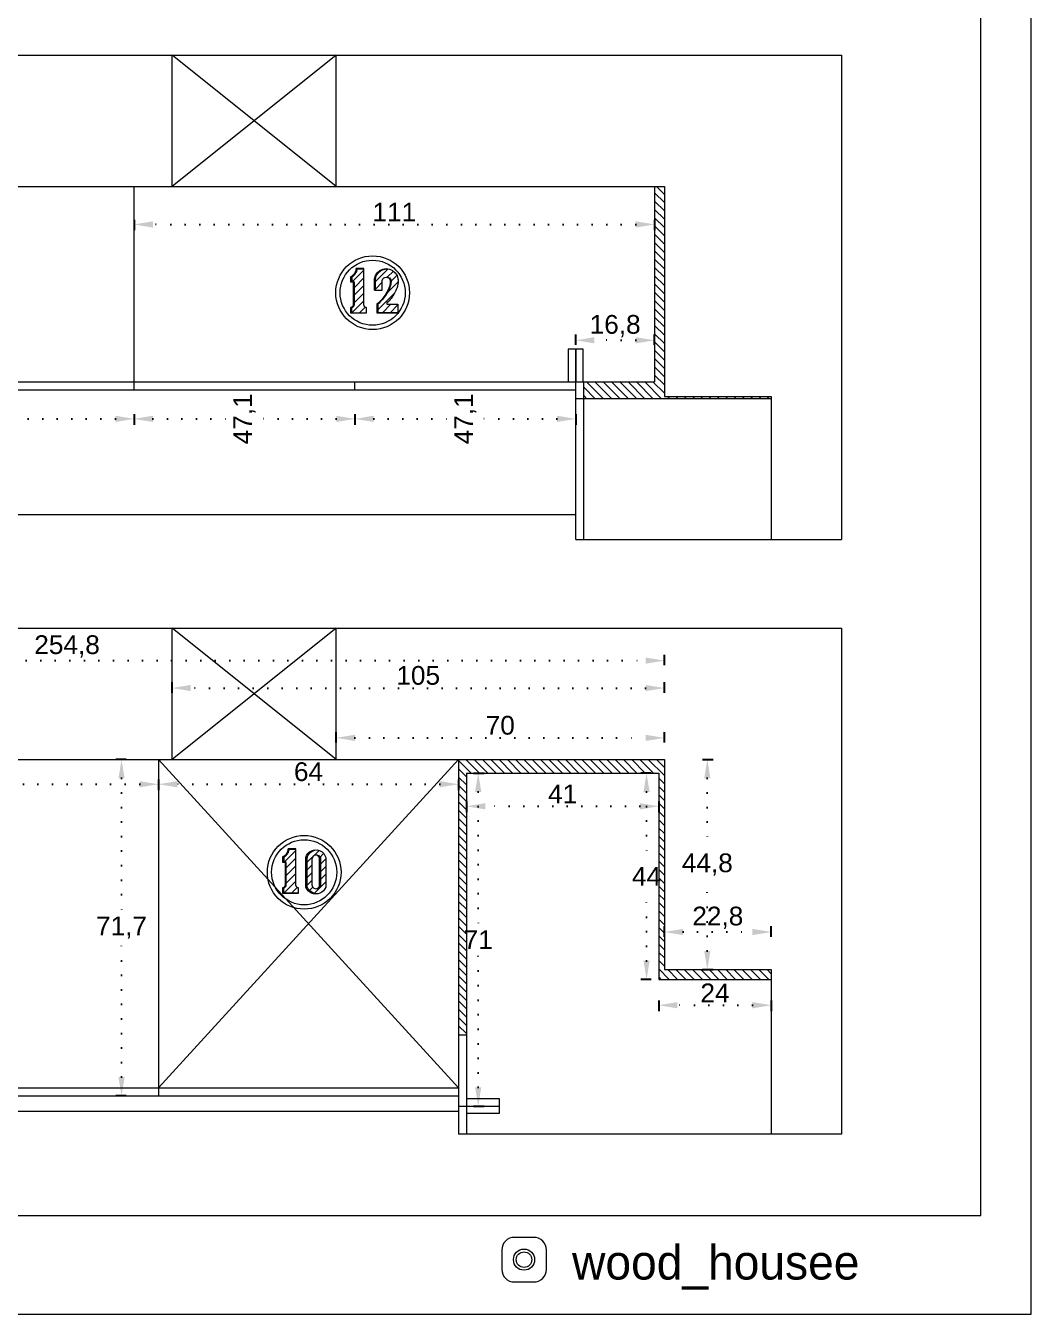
# Model space of a CAD drawing. Header units: inches. Extents: x 352 to 11605, y -941 to 2503.
# Drawn here: x 7394.2 to 7608.6, y -153.6 to 121.2 of the extents above; entities that cross this region are included whole.
import ezdxf

# ---------------------------------------------------------------- set-up
doc = ezdxf.new("R2010")
doc.units = ezdxf.units.IN
doc.header["$MEASUREMENT"] = 0
doc.linetypes.add('ACAD_ISO07W100', pattern=[3, 0, -3])
doc.styles.get("Standard").update_dxf_attribs({"font": 'arial.ttf'})
doc.dimstyles.new('ISO-25', dxfattribs={"dimtxt": 4, "dimasz": 4, "dimexe": 1.25, "dimexo": 0.625, "dimtad": 1, "dimtih": 1, "dimtoh": 1, "dimdec": 1, "dimtxsty": 'Standard', "dimcen": 2.5, "dimadec": 0, "dimazin": 0, "dimtfac": 1, "dimtdec": 1, "dimtmove": 0, "dimatfit": 3, "dimfxl": 1, "dimfxlon": 1, "dimarcsym": 0})
pattern_1 = [(45, (6866.9603, 486.5306), (-0.8148213, 0.8148213), [])]
pattern_2 = [(45, (6916.1042, 610.7488), (-0.8148213, 0.8148213), [])]

# ---------------------------------------------------------------- blocks, each defined once
blk = doc.blocks.new('*D151')
at = {"color": 0, "lineweight": -2, "transparency": 16777216}
for p, q in [((7460.36, -31.7), (7460.36, -29.45)), ((7530.36, -31.7), (7530.36, -29.45))]:
    blk.add_line(p, q, dxfattribs=at)
at = {"color": 0, "linetype": 'ACAD_ISO07W100', "lineweight": -2, "transparency": 16777216}
blk.add_line((7464.36, -30.7), (7526.36, -30.7), dxfattribs=at)
at = {"color": 0, "transparency": 16777216}
for points in [[(7464.36, -30.03), (7464.36, -31.36), (7460.36, -30.7)], [(7526.36, -30.03), (7526.36, -31.36), (7530.36, -30.7)]]:
    blk.add_solid(points, dxfattribs=at)
at = {"layer": 'Defpoints', "color": 0, "transparency": 16777216}
for p in [(7530.36, -30.7), (7460.36, -35.32), (7530.36, -35.32)]:
    blk.add_point(p, dxfattribs=at)
at = {"color": 0, "lineweight": 20, "transparency": 16777216, "insert": (7495.36, -28.03), "char_height": 4, "attachment_point": 5}
blk.add_mtext('70', dxfattribs=at)
blk = doc.blocks.new('*D152')
at = {"color": 0, "lineweight": -2, "transparency": 16777216}
for p, q in [((7425.36, -21.07), (7425.36, -18.82)), ((7530.36, -21.07), (7530.36, -18.82))]:
    blk.add_line(p, q, dxfattribs=at)
at = {"color": 0, "linetype": 'ACAD_ISO07W100', "lineweight": -2, "transparency": 16777216}
blk.add_line((7526.36, -20.07), (7429.36, -20.07), dxfattribs=at)
at = {"color": 0, "transparency": 16777216}
for points in [[(7429.36, -19.4), (7429.36, -20.73), (7425.36, -20.07)], [(7526.36, -19.4), (7526.36, -20.73), (7530.36, -20.07)]]:
    blk.add_solid(points, dxfattribs=at)
at = {"layer": 'Defpoints', "color": 0, "transparency": 16777216}
for p in [(7425.36, -20.07), (7425.36, -35.32), (7530.36, -35.32)]:
    blk.add_point(p, dxfattribs=at)
at = {"color": 0, "lineweight": 20, "transparency": 16777216, "insert": (7477.86, -17.4), "char_height": 4, "attachment_point": 5}
blk.add_mtext('105', dxfattribs=at)
blk = doc.blocks.new('*D153')
at = {"color": 0, "lineweight": -2, "transparency": 16777216}
for p, q in [((7275.56, -15.22), (7275.56, -12.97)), ((7530.36, -15.22), (7530.36, -12.97))]:
    blk.add_line(p, q, dxfattribs=at)
at = {"color": 0, "linetype": 'ACAD_ISO07W100', "lineweight": -2, "transparency": 16777216}
blk.add_line((7279.56, -14.22), (7526.36, -14.22), dxfattribs=at)
at = {"color": 0, "transparency": 16777216}
for points in [[(7279.56, -13.56), (7279.56, -14.89), (7275.56, -14.22)], [(7526.36, -13.56), (7526.36, -14.89), (7530.36, -14.22)]]:
    blk.add_solid(points, dxfattribs=at)
at = {"layer": 'Defpoints', "color": 0, "transparency": 16777216}
for p in [(7530.36, -14.22), (7275.56, -35.32), (7530.36, -35.32)]:
    blk.add_point(p, dxfattribs=at)
at = {"color": 0, "lineweight": 20, "transparency": 16777216, "insert": (7402.96, -11.19), "char_height": 4, "attachment_point": 5}
blk.add_mtext('254,8', dxfattribs=at)
blk = doc.blocks.new('*D155')
at = {"color": 0, "lineweight": -2, "transparency": 16777216}
for p, q in [((7538.52, -35.32), (7540.77, -35.32)), ((7538.52, -80.12), (7540.77, -80.12))]:
    blk.add_line(p, q, dxfattribs=at)
at = {"color": 0, "linetype": 'ACAD_ISO07W100', "lineweight": -2, "transparency": 16777216}
for p, q in [((7539.52, -39.32), (7539.52, -54.69)), ((7539.52, -76.12), (7539.52, -60.75))]:
    blk.add_line(p, q, dxfattribs=at)
at = {"color": 0, "transparency": 16777216}
for points in [[(7538.86, -39.32), (7540.19, -39.32), (7539.52, -35.32)], [(7538.86, -76.12), (7540.19, -76.12), (7539.52, -80.12)]]:
    blk.add_solid(points, dxfattribs=at)
at = {"layer": 'Defpoints', "color": 0, "transparency": 16777216}
for p in [(7530.36, -35.32), (7530.36, -80.12), (7539.52, -80.12)]:
    blk.add_point(p, dxfattribs=at)
at = {"color": 0, "lineweight": 20, "transparency": 16777216, "insert": (7539.52, -57.72), "char_height": 4, "attachment_point": 5}
blk.add_mtext('44,8', dxfattribs=at)
blk = doc.blocks.new('*D156')
at = {"color": 0, "lineweight": -2, "transparency": 16777216}
for p, q in [((7530.36, -73.1), (7530.36, -70.85)), ((7553.16, -73.1), (7553.16, -70.85))]:
    blk.add_line(p, q, dxfattribs=at)
at = {"color": 0, "linetype": 'ACAD_ISO07W100', "lineweight": -2, "transparency": 16777216}
blk.add_line((7534.36, -72.1), (7549.16, -72.1), dxfattribs=at)
at = {"color": 0, "transparency": 16777216}
for points in [[(7534.36, -71.44), (7534.36, -72.77), (7530.36, -72.1)], [(7549.16, -71.44), (7549.16, -72.77), (7553.16, -72.1)]]:
    blk.add_solid(points, dxfattribs=at)
at = {"layer": 'Defpoints', "color": 0, "transparency": 16777216}
for p in [(7553.16, -72.1), (7530.36, -80.12), (7553.16, -80.12)]:
    blk.add_point(p, dxfattribs=at)
at = {"color": 0, "lineweight": 20, "transparency": 16777216, "insert": (7541.76, -69.07), "char_height": 4, "attachment_point": 5}
blk.add_mtext('22,8', dxfattribs=at)
blk = doc.blocks.new('*D145')
at = {"color": 0, "lineweight": -2, "transparency": 16777216}
for p, q in [((7422.46, -39.59), (7422.46, -41.84)), ((7486.46, -39.59), (7486.46, -41.84))]:
    blk.add_line(p, q, dxfattribs=at)
at = {"color": 0, "linetype": 'ACAD_ISO07W100', "lineweight": -2, "transparency": 16777216}
blk.add_line((7482.46, -40.59), (7426.46, -40.59), dxfattribs=at)
at = {"color": 0, "transparency": 16777216}
for points in [[(7426.46, -39.93), (7426.46, -41.26), (7422.46, -40.59)], [(7482.46, -39.93), (7482.46, -41.26), (7486.46, -40.59)]]:
    blk.add_solid(points, dxfattribs=at)
at = {"layer": 'Defpoints', "color": 0, "transparency": 16777216}
for p in [(7422.46, -35.32), (7486.46, -35.32), (7422.46, -40.59)]:
    blk.add_point(p, dxfattribs=at)
at = {"color": 0, "lineweight": 20, "transparency": 16777216, "insert": (7454.46, -37.93), "char_height": 4, "attachment_point": 5}
blk.add_mtext('64', dxfattribs=at)
blk = doc.blocks.new('*D146')
at = {"color": 0, "lineweight": -2, "transparency": 16777216}
for p, q in [((7341.26, -39.59), (7341.26, -41.84)), ((7422.46, -39.59), (7422.46, -41.84))]:
    blk.add_line(p, q, dxfattribs=at)
at = {"color": 0, "linetype": 'ACAD_ISO07W100', "lineweight": -2, "transparency": 16777216}
blk.add_line((7418.46, -40.59), (7345.26, -40.59), dxfattribs=at)
at = {"color": 0, "transparency": 16777216}
for points in [[(7345.26, -39.93), (7345.26, -41.26), (7341.26, -40.59)], [(7418.46, -39.93), (7418.46, -41.26), (7422.46, -40.59)]]:
    blk.add_solid(points, dxfattribs=at)
at = {"layer": 'Defpoints', "color": 0, "transparency": 16777216}
for p in [(7341.26, -35.32), (7422.46, -35.32), (7341.26, -40.59)]:
    blk.add_point(p, dxfattribs=at)
at = {"color": 0, "lineweight": 20, "transparency": 16777216, "insert": (7381.86, -37.57), "char_height": 4, "attachment_point": 5}
blk.add_mtext('81,2', dxfattribs=at)
blk = doc.blocks.new('*D158')
at = {"color": 0, "lineweight": -2, "transparency": 16777216}
for p, q in [((7327.26, 38.34), (7327.26, 36.09)), ((7417.26, 38.34), (7417.26, 36.09))]:
    blk.add_line(p, q, dxfattribs=at)
at = {"color": 0, "linetype": 'ACAD_ISO07W100', "lineweight": -2, "transparency": 16777216}
for p, q in [((7331.26, 37.34), (7369.59, 37.34)), ((7413.26, 37.34), (7374.93, 37.34))]:
    blk.add_line(p, q, dxfattribs=at)
at = {"color": 0, "transparency": 16777216}
for points in [[(7331.26, 36.67), (7331.26, 38.01), (7327.26, 37.34)], [(7413.26, 36.67), (7413.26, 38.01), (7417.26, 37.34)]]:
    blk.add_solid(points, dxfattribs=at)
at = {"layer": 'Defpoints', "color": 0, "transparency": 16777216}
for p in [(7327.26, 43.53), (7417.26, 43.53), (7417.26, 37.34)]:
    blk.add_point(p, dxfattribs=at)
at = {"color": 0, "lineweight": 20, "transparency": 16777216, "insert": (7372.26, 37.34), "char_height": 4, "attachment_point": 5, "rotation": 90}
blk.add_mtext('90', dxfattribs=at)
blk = doc.blocks.new('*D159')
at = {"color": 0, "lineweight": -2, "transparency": 16777216}
for p, q in [((7417.26, 38.34), (7417.26, 36.09)), ((7464.36, 38.34), (7464.36, 36.09))]:
    blk.add_line(p, q, dxfattribs=at)
at = {"color": 0, "linetype": 'ACAD_ISO07W100', "lineweight": -2, "transparency": 16777216}
for p, q in [((7421.26, 37.34), (7437.78, 37.34)), ((7460.36, 37.34), (7443.84, 37.34))]:
    blk.add_line(p, q, dxfattribs=at)
at = {"color": 0, "transparency": 16777216}
for points in [[(7421.26, 36.67), (7421.26, 38.01), (7417.26, 37.34)], [(7460.36, 36.67), (7460.36, 38.01), (7464.36, 37.34)]]:
    blk.add_solid(points, dxfattribs=at)
at = {"layer": 'Defpoints', "color": 0, "transparency": 16777216}
for p in [(7417.26, 43.53), (7464.36, 43.53), (7464.36, 37.34)]:
    blk.add_point(p, dxfattribs=at)
at = {"color": 0, "lineweight": 20, "transparency": 16777216, "insert": (7440.81, 37.34), "char_height": 4, "attachment_point": 5, "rotation": 90}
blk.add_mtext('47,1', dxfattribs=at)
blk = doc.blocks.new('*D160')
at = {"color": 0, "lineweight": -2, "transparency": 16777216}
for p, q in [((7464.36, 38.34), (7464.36, 36.09)), ((7511.46, 38.34), (7511.46, 36.09))]:
    blk.add_line(p, q, dxfattribs=at)
at = {"color": 0, "linetype": 'ACAD_ISO07W100', "lineweight": -2, "transparency": 16777216}
for p, q in [((7468.36, 37.34), (7484.88, 37.34)), ((7507.46, 37.34), (7490.94, 37.34))]:
    blk.add_line(p, q, dxfattribs=at)
at = {"color": 0, "transparency": 16777216}
for points in [[(7468.36, 36.67), (7468.36, 38.01), (7464.36, 37.34)], [(7507.46, 36.67), (7507.46, 38.01), (7511.46, 37.34)]]:
    blk.add_solid(points, dxfattribs=at)
at = {"layer": 'Defpoints', "color": 0, "transparency": 16777216}
for p in [(7511.46, 45.23), (7464.36, 43.53), (7511.46, 37.34)]:
    blk.add_point(p, dxfattribs=at)
at = {"color": 0, "lineweight": 20, "transparency": 16777216, "insert": (7487.91, 37.34), "char_height": 4, "attachment_point": 5, "rotation": 90}
blk.add_mtext('47,1', dxfattribs=at)
blk = doc.blocks.new('*D141')
at = {"color": 0, "lineweight": -2, "transparency": 16777216}
for p, q in [((7529.16, -86.72), (7529.16, -88.97)), ((7553.16, -86.72), (7553.16, -88.97))]:
    blk.add_line(p, q, dxfattribs=at)
at = {"color": 0, "linetype": 'ACAD_ISO07W100', "lineweight": -2, "transparency": 16777216}
blk.add_line((7549.16, -87.72), (7533.16, -87.72), dxfattribs=at)
at = {"color": 0, "transparency": 16777216}
for points in [[(7533.16, -87.05), (7533.16, -88.39), (7529.16, -87.72)], [(7549.16, -87.05), (7549.16, -88.39), (7553.16, -87.72)]]:
    blk.add_solid(points, dxfattribs=at)
at = {"layer": 'Defpoints', "color": 0, "transparency": 16777216}
for p in [(7529.16, -82.12), (7553.16, -82.12), (7529.16, -87.72)]:
    blk.add_point(p, dxfattribs=at)
at = {"color": 0, "lineweight": 20, "transparency": 16777216, "insert": (7541.16, -85.09), "char_height": 4, "attachment_point": 5}
blk.add_mtext('24', dxfattribs=at)
blk = doc.blocks.new('*D142')
at = {"color": 0, "lineweight": -2, "transparency": 16777216}
for p, q in [((7527.56, -38.22), (7525.31, -38.22)), ((7527.56, -82.22), (7525.31, -82.22))]:
    blk.add_line(p, q, dxfattribs=at)
at = {"color": 0, "linetype": 'ACAD_ISO07W100', "lineweight": -2, "transparency": 16777216}
for p, q in [((7526.56, -42.22), (7526.56, -57.59)), ((7526.56, -78.22), (7526.56, -62.84))]:
    blk.add_line(p, q, dxfattribs=at)
at = {"color": 0, "transparency": 16777216}
for points in [[(7525.9, -42.22), (7527.23, -42.22), (7526.56, -38.22)], [(7525.9, -78.22), (7527.23, -78.22), (7526.56, -82.22)]]:
    blk.add_solid(points, dxfattribs=at)
at = {"layer": 'Defpoints', "color": 0, "transparency": 16777216}
for p in [(7526.56, -38.22), (7529.16, -38.22), (7529.16, -82.22)]:
    blk.add_point(p, dxfattribs=at)
at = {"color": 0, "lineweight": 20, "transparency": 16777216, "insert": (7526.56, -60.22), "char_height": 4, "attachment_point": 5}
blk.add_mtext('44', dxfattribs=at)
blk = doc.blocks.new('*D143')
at = {"color": 0, "lineweight": -2, "transparency": 16777216}
for p, q in [((7488.16, -44.29), (7488.16, -46.54)), ((7529.16, -44.29), (7529.16, -46.54))]:
    blk.add_line(p, q, dxfattribs=at)
at = {"color": 0, "linetype": 'ACAD_ISO07W100', "lineweight": -2, "transparency": 16777216}
blk.add_line((7525.16, -45.29), (7492.16, -45.29), dxfattribs=at)
at = {"color": 0, "transparency": 16777216}
for points in [[(7492.16, -44.63), (7492.16, -45.96), (7488.16, -45.29)], [(7525.16, -44.63), (7525.16, -45.96), (7529.16, -45.29)]]:
    blk.add_solid(points, dxfattribs=at)
at = {"layer": 'Defpoints', "color": 0, "transparency": 16777216}
for p in [(7488.16, -38.22), (7529.16, -38.22), (7488.16, -45.29)]:
    blk.add_point(p, dxfattribs=at)
at = {"color": 0, "lineweight": 20, "transparency": 16777216, "insert": (7508.66, -42.66), "char_height": 4, "attachment_point": 5}
blk.add_mtext('41', dxfattribs=at)
blk = doc.blocks.new('*D161')
at = {"color": 0, "lineweight": -2, "transparency": 16777216}
for p, q in [((7489.66, -38.22), (7491.91, -38.22)), ((7489.66, -109.22), (7491.91, -109.22))]:
    blk.add_line(p, q, dxfattribs=at)
at = {"color": 0, "linetype": 'ACAD_ISO07W100', "lineweight": -2, "transparency": 16777216}
for p, q in [((7490.66, -42.22), (7490.66, -71.08)), ((7490.66, -105.22), (7490.66, -76.35))]:
    blk.add_line(p, q, dxfattribs=at)
at = {"color": 0, "transparency": 16777216}
for points in [[(7489.99, -42.22), (7491.32, -42.22), (7490.66, -38.22)], [(7489.99, -105.22), (7491.32, -105.22), (7490.66, -109.22)]]:
    blk.add_solid(points, dxfattribs=at)
at = {"layer": 'Defpoints', "color": 0, "transparency": 16777216}
for p in [(7488.16, -38.22), (7490.66, -38.22), (7488.16, -109.22)]:
    blk.add_point(p, dxfattribs=at)
at = {"color": 0, "lineweight": 20, "transparency": 16777216, "insert": (7490.66, -73.72), "char_height": 4, "attachment_point": 5}
blk.add_mtext('71', dxfattribs=at)
blk = doc.blocks.new('*D163')
at = {"color": 0, "lineweight": -2, "transparency": 16777216}
for p, q in [((7417.26, 79.81), (7417.26, 77.56)), ((7528.26, 79.81), (7528.26, 77.56))]:
    blk.add_line(p, q, dxfattribs=at)
at = {"color": 0, "linetype": 'ACAD_ISO07W100', "lineweight": -2, "transparency": 16777216}
blk.add_line((7524.26, 78.81), (7421.26, 78.81), dxfattribs=at)
at = {"color": 0, "transparency": 16777216}
for points in [[(7421.26, 79.48), (7421.26, 78.14), (7417.26, 78.81)], [(7524.26, 79.48), (7524.26, 78.14), (7528.26, 78.81)]]:
    blk.add_solid(points, dxfattribs=at)
at = {"layer": 'Defpoints', "color": 0, "transparency": 16777216}
for p in [(7417.26, 86.93), (7528.26, 86.93), (7417.26, 78.81)]:
    blk.add_point(p, dxfattribs=at)
at = {"color": 0, "lineweight": 20, "transparency": 16777216, "insert": (7472.76, 81.44), "char_height": 4, "attachment_point": 5}
blk.add_mtext('111', dxfattribs=at)
blk = doc.blocks.new('*D162')
at = {"color": 0, "lineweight": -2, "transparency": 16777216}
for p, q in [((7511.46, 53.1), (7511.46, 55.35)), ((7528.26, 53.1), (7528.26, 55.35))]:
    blk.add_line(p, q, dxfattribs=at)
at = {"color": 0, "linetype": 'ACAD_ISO07W100', "lineweight": -2, "transparency": 16777216}
blk.add_line((7524.26, 54.1), (7515.46, 54.1), dxfattribs=at)
at = {"color": 0, "transparency": 16777216}
for points in [[(7515.46, 54.77), (7515.46, 53.44), (7511.46, 54.1)], [(7524.26, 54.77), (7524.26, 53.44), (7528.26, 54.1)]]:
    blk.add_solid(points, dxfattribs=at)
at = {"layer": 'Defpoints', "color": 0, "transparency": 16777216}
for p in [(7511.46, 54.1), (7511.46, 45.23), (7528.26, 45.23)]:
    blk.add_point(p, dxfattribs=at)
at = {"color": 0, "lineweight": 20, "transparency": 16777216, "insert": (7519.86, 57.13), "char_height": 4, "attachment_point": 5}
blk.add_mtext('16,8', dxfattribs=at)
blk = doc.blocks.new('*D183')
at = {"color": 0, "lineweight": -2, "transparency": 16777216}
for p, q in [((7415.58, -35.32), (7413.33, -35.32)), ((7415.58, -107.02), (7413.33, -107.02))]:
    blk.add_line(p, q, dxfattribs=at)
at = {"color": 0, "linetype": 'ACAD_ISO07W100', "lineweight": -2, "transparency": 16777216}
for p, q in [((7414.58, -39.32), (7414.58, -68.14)), ((7414.58, -103.02), (7414.58, -74.2))]:
    blk.add_line(p, q, dxfattribs=at)
at = {"color": 0, "transparency": 16777216}
for points in [[(7413.92, -39.32), (7415.25, -39.32), (7414.58, -35.32)], [(7413.92, -103.02), (7415.25, -103.02), (7414.58, -107.02)]]:
    blk.add_solid(points, dxfattribs=at)
at = {"layer": 'Defpoints', "color": 0, "transparency": 16777216}
for p in [(7414.58, -35.32), (7422.46, -35.32), (7422.46, -107.02)]:
    blk.add_point(p, dxfattribs=at)
at = {"color": 0, "lineweight": 20, "transparency": 16777216, "insert": (7414.58, -71.17), "char_height": 4, "attachment_point": 5}
blk.add_mtext('71,7', dxfattribs=at)

msp = doc.modelspace()

# ---------------------------------------------------------------- hatches: boundary and pattern name
at = {"lineweight": 20}
h = msp.add_hatch(dxfattribs=at)
h.set_pattern_fill('ANSI31', color=256, scale=10, angle=-90)
h.set_pattern_definition([(315, (6850.7327, 5705.7614), (0.88388348, 0.88388348), [])])
h.paths.add_polyline_path([(7553.16, 41.63), (7553.16, 42.13), (7530.36, 42.13), (7530.36, 86.93), (7528.26, 86.93), (7528.26, 45.23), (7513.16, 45.23), (7513.16, 41.63)])
h.paths.add_polyline_path([(7516.75, 45.23), (7522.93, 45.23)], flags=16)
h = msp.add_hatch(dxfattribs=at)
h.set_pattern_fill('ANSI31', color=256, scale=9.218651)
h.set_pattern_definition(pattern_2)
h.paths.add_polyline_path([(7466.68, 61.09), (7466.62, 61.12), (7466.55, 61.17), (7466.49, 61.21), (7466.44, 61.27), (7466.39, 61.33), (7466.35, 61.4), (7466.32, 61.47), (7466.3, 61.54), (7466.28, 61.62), (7466.28, 61.69), (7466.28, 69.33), (7464.84, 69.33), (7464.82, 69.16), (7464.79, 68.98), (7464.74, 68.81), (7464.67, 68.64), (7464.59, 68.48), (7464.49, 68.33), (7464.39, 68.18), (7464.27, 68.05), (7464.14, 67.92), (7464, 67.81), (7463.85, 67.71), (7463.69, 67.63), (7463.69, 66.55), (7464, 66.55), (7464.24, 66.53), (7464.24, 61.72), (7464.23, 61.65), (7464.21, 61.58), (7464.18, 61.51), (7464.15, 61.44), (7464.11, 61.38), (7464.07, 61.32), (7464.01, 61.26), (7463.96, 61.21), (7463.9, 61.17), (7463.83, 61.14), (7463.76, 61.11), (7463.69, 61.09), (7463.69, 59.99), (7466.83, 59.99), (7466.83, 61.05), (7466.76, 61.07)])
h = msp.add_hatch(dxfattribs=at)
h.set_pattern_fill('ANSI31', color=256, scale=9.218651)
h.set_pattern_definition(pattern_2)
h.paths.add_polyline_path([(7473.54, 61.78), (7471.18, 61.78), (7471.18, 62.06), (7471.42, 62.29), (7471.65, 62.53), (7471.87, 62.78), (7472.08, 63.04), (7472.28, 63.3), (7472.47, 63.58), (7472.65, 63.86), (7472.82, 64.15), (7472.97, 64.44), (7473.11, 64.75), (7473.24, 65.05), (7473.28, 65.17), (7473.36, 65.36), (7473.42, 65.56), (7473.47, 65.76), (7473.51, 65.96), (7473.54, 66.16), (7473.56, 66.37), (7473.57, 66.57), (7473.57, 66.78), (7473.56, 66.98), (7473.54, 67.19), (7473.34, 67.89), (7472.95, 68.5), (7472.41, 68.97), (7471.82, 69.24), (7471.2, 69.33), (7470.49, 69.23), (7469.84, 68.93), (7469.3, 68.46), (7468.91, 67.86), (7468.72, 67.17), (7468.72, 66.45), (7468.72, 64.8), (7470.2, 64.8), (7470.2, 66.97), (7470.34, 67.23), (7470.53, 67.41), (7470.77, 67.53), (7471.03, 67.58), (7471.2, 67.55), (7471.3, 67.53), (7471.3, 67.53), (7471.46, 67.51), (7471.7, 67.39), (7471.89, 67.2), (7472.01, 66.97), (7472.06, 66.71), (7472.06, 66.54), (7472.05, 66.38), (7472.03, 66.21), (7472.01, 66.04), (7471.98, 65.88), (7471.94, 65.72), (7471.89, 65.56), (7471.83, 65.4), (7471.77, 65.24), (7471.7, 65.09), (7471.62, 64.92), (7471.46, 64.6), (7471.29, 64.29), (7471.1, 63.98), (7470.91, 63.68), (7470.7, 63.39), (7470.48, 63.1), (7470.26, 62.83), (7470.02, 62.56), (7469.77, 62.3), (7469.51, 62.05), (7469.24, 61.81), (7469.24, 59.99), (7473.54, 59.99)])
h = msp.add_hatch(dxfattribs=at)
h.set_pattern_fill('ANSI31', color=256, scale=10, angle=-90)
h.set_pattern_definition([(315, (6850.7327, 5081.5018), (0.88388348, 0.88388348), [])])
h.paths.add_polyline_path([(7486.46, -35.32), (7486.46, -94.02), (7488.16, -94.02), (7488.16, -38.22), (7529.16, -38.22), (7529.16, -82.22), (7553.16, -82.22), (7553.16, -80.12), (7530.36, -80.12), (7530.36, -35.32)])
h = msp.add_hatch(dxfattribs=at)
h.set_pattern_fill('ANSI31', color=256, scale=9.218651)
h.set_pattern_definition(pattern_1)
h.paths.add_polyline_path([(7452.17, -62.66), (7452.1, -62.63), (7452.04, -62.59), (7451.98, -62.54), (7451.92, -62.49), (7451.88, -62.43), (7451.84, -62.36), (7451.81, -62.29), (7451.78, -62.22), (7451.77, -62.14), (7451.76, -62.06), (7451.76, -54.42), (7450.33, -54.42), (7450.31, -54.6), (7450.27, -54.78), (7450.22, -54.95), (7450.16, -55.12), (7450.07, -55.28), (7449.98, -55.43), (7449.87, -55.57), (7449.75, -55.71), (7449.62, -55.83), (7449.48, -55.94), (7449.33, -56.04), (7449.17, -56.13), (7449.17, -57.21), (7449.49, -57.21), (7449.72, -57.23), (7449.72, -62.03), (7449.71, -62.11), (7449.7, -62.18), (7449.67, -62.25), (7449.64, -62.32), (7449.6, -62.38), (7449.55, -62.44), (7449.5, -62.49), (7449.44, -62.54), (7449.38, -62.58), (7449.32, -62.62), (7449.25, -62.65), (7449.17, -62.67), (7449.17, -63.77), (7452.32, -63.77), (7452.32, -62.71), (7452.24, -62.69)])
h = msp.add_hatch(dxfattribs=at)
h.set_pattern_fill('ANSI31', color=256, scale=9.218651)
h.set_pattern_definition(pattern_1)
h.paths.add_polyline_path([(7454.19, -56.26), (7454.19, -62.49), (7454.39, -62.9), (7454.67, -63.26), (7455.01, -63.55), (7455.41, -63.77), (7455.85, -63.91), (7456.3, -63.95), (7456.55, -63.93), (7456.91, -63.82), (7457.31, -63.6), (7457.66, -63.3), (7457.94, -62.93), (7458.14, -62.52), (7458.14, -56.23), (7457.97, -55.77), (7457.71, -55.37), (7457.36, -55.03), (7456.95, -54.78), (7456.54, -54.64), (7456.3, -54.61), (7455.82, -54.66), (7455.37, -54.82), (7454.96, -55.07), (7454.62, -55.41), (7454.35, -55.81)])
h.paths.add_polyline_path([(7456.83, -62.45), (7456.13, -62.99), (7455.26, -62.63), (7455.19, -62.06), (7455.19, -56.14), (7455.89, -55.6), (7456.21, -55.74), (7456.58, -55.78), (7456.83, -56.39)], flags=16)

# ---------------------------------------------------------------- linework, layer by layer
for p, q in [((7215.36, 114.93), (7568.16, 114.93)), ((7425.36, 86.93), (7425.36, 114.93)), ((7460.36, 86.93), (7425.36, 114.93)), ((7460.36, 114.93), (7425.36, 86.93)), ((7460.36, 86.93), (7460.36, 114.93)), ((7568.16, 114.93), (7568.16, 11.61)), ((7275.56, 86.93), (7530.36, 86.93)), ((7417.26, 43.53), (7417.26, 86.93)), ((7528.26, 86.93), (7528.26, 45.23)), ((7530.36, 86.93), (7530.36, 42.13)), ((7463.69, 67.63), (7463.69, 66.55)), ((7463.69, 59.99), (7466.83, 59.99)), ((7511.46, 52.23), (7509.86, 52.23)), ((7509.86, 52.23), (7509.86, 45.23)), ((7511.46, 45.23), (7511.46, 52.23)), ((7513.06, 52.23), (7511.46, 52.23)), ((7511.46, 52.23), (7511.46, 45.23)), ((7513.06, 45.23), (7513.06, 52.23)), ((7277.26, 45.23), (7528.26, 45.23)), ((7464.36, 43.53), (7464.36, 45.23)), ((7511.46, 11.61), (7511.46, 45.23)), ((7513.16, 11.61), (7513.16, 45.23)), ((7277.26, 43.53), (7417.26, 43.53)), ((7417.26, 43.53), (7511.46, 43.53)), ((7553.16, 41.63), (7511.46, 41.63)), ((7530.36, 42.13), (7553.16, 42.13)), ((7553.16, 42.13), (7553.16, 11.61)), ((7277.26, 16.93), (7511.46, 16.93)), ((7511.46, 11.61), (7568.16, 11.61)), ((7215.36, -7.32), (7568.16, -7.32)), ((7425.36, -35.32), (7425.36, -7.32)), ((7460.36, -35.32), (7425.36, -7.32)), ((7460.36, -7.32), (7425.36, -35.32)), ((7460.36, -35.32), (7460.36, -7.32)), ((7568.16, -7.32), (7568.16, -115.2)), ((7275.56, -35.32), (7530.36, -35.32)), ((7422.46, -35.32), (7422.46, -107.02)), ((7486.46, -35.32), (7422.46, -105.32)), ((7422.46, -35.32), (7486.46, -105.32)), ((7486.46, -35.32), (7486.46, -115.2)), ((7530.36, -35.32), (7530.36, -80.12)), ((7488.16, -38.22), (7529.16, -38.22)), ((7488.16, -38.22), (7488.16, -115.2)), ((7529.16, -38.22), (7529.16, -82.22)), ((7449.17, -56.13), (7449.17, -57.21)), ((7449.17, -63.77), (7452.32, -63.77)), ((7529.16, -82.22), (7553.16, -82.22)), ((7530.36, -80.12), (7553.16, -80.12)), ((7553.16, -80.12), (7553.16, -115.2)), ((7486.46, -94.02), (7488.16, -94.02)), ((7277.26, -105.32), (7486.46, -105.32)), ((7277.26, -107.02), (7486.46, -107.02)), ((7486.46, -107.02), (7486.46, -109.02)), ((7486.46, -109.22), (7488.16, -109.22)), ((7488.16, -107.62), (7495.16, -107.62)), ((7488.16, -109.22), (7495.16, -109.22)), ((7495.16, -107.62), (7495.16, -110.82)), ((7275.56, -110.32), (7486.46, -110.32)), ((7495.16, -110.82), (7488.16, -110.82)), ((7568.16, -115.2), (7486.46, -115.2))]:
    msp.add_line(p, q, dxfattribs=at)
for points in [[(7156.08, 486.39), (7156.08, -153.63), (7608.61, -153.63), (7608.61, 486.39)], [(7166.85, 475.61), (7166.85, -132.55), (7597.84, -132.55), (7597.84, 475.61)], [(7457.66, -63.3), (7457.31, -63.6), (7456.91, -63.82), (7456.55, -63.93), (7456.47, -63.96), (7456.01, -64), (7455.55, -63.96), (7455.11, -63.82), (7454.71, -63.6), (7454.36, -63.3), (7454.08, -62.93), (7453.87, -62.52), (7453.87, -56.23), (7454.04, -55.77), (7454.31, -55.37), (7454.65, -55.03), (7455.07, -54.78), (7455.53, -54.62), (7456.01, -54.56), (7456.49, -54.62), (7456.54, -54.64), (7456.95, -54.78), (7457.36, -55.03), (7457.71, -55.37), (7457.97, -55.77), (7458.14, -56.23), (7458.14, -62.52), (7457.94, -62.93)]]:
    msp.add_lwpolyline(points, close=True, dxfattribs=at)
for points in [[(7463.44, 59.94), (7466.83, 59.94), (7466.83, 59.99), (7466.83, 61.05), (7466.76, 61.07), (7466.68, 61.09), (7466.62, 61.12), (7466.55, 61.17), (7466.49, 61.21), (7466.44, 61.27), (7466.39, 61.33), (7466.35, 61.4), (7466.32, 61.47), (7466.3, 61.54), (7466.28, 61.62), (7466.28, 61.69), (7466.28, 69.33), (7466.28, 69.38), (7464.61, 69.38), (7464.59, 69.2), (7464.55, 69.02), (7464.5, 68.85), (7464.44, 68.68), (7464.35, 68.52), (7464.26, 68.36), (7464.15, 68.22), (7464.03, 68.08), (7463.9, 67.96), (7463.76, 67.84), (7463.6, 67.74), (7463.44, 67.66), (7463.44, 66.55), (7463.69, 66.55), (7464, 66.55), (7464, 61.69), (7463.99, 61.62), (7463.97, 61.55), (7463.95, 61.47), (7463.91, 61.41), (7463.87, 61.34), (7463.83, 61.28), (7463.77, 61.23), (7463.72, 61.18), (7463.65, 61.14), (7463.59, 61.1), (7463.52, 61.07), (7463.44, 61.05), (7463.44, 59.94), (7463.69, 59.99), (7463.69, 61.09), (7463.76, 61.11), (7463.83, 61.14), (7463.9, 61.17), (7463.96, 61.21), (7464.01, 61.26), (7464.07, 61.32), (7464.11, 61.38), (7464.15, 61.44), (7464.18, 61.51), (7464.21, 61.58), (7464.23, 61.65), (7464.24, 61.72), (7464.24, 66.53), (7464, 66.55)], [(7463.44, 67.66), (7463.69, 67.63), (7463.85, 67.71), (7464, 67.81), (7464.14, 67.92), (7464.27, 68.05), (7464.39, 68.18), (7464.49, 68.33), (7464.59, 68.48), (7464.67, 68.64), (7464.74, 68.81), (7464.79, 68.98), (7464.82, 69.16), (7464.84, 69.33)], [(7464.61, 69.38), (7464.84, 69.33), (7466.28, 69.33)], [(7468.54, 64.8), (7468.54, 66.47), (7468.53, 67.19), (7468.73, 67.89), (7469.12, 68.5), (7469.66, 68.97), (7470.32, 69.28), (7471.03, 69.38), (7471.75, 69.28), (7471.82, 69.24), (7472.41, 68.97), (7472.95, 68.5), (7473.34, 67.89), (7473.54, 67.19), (7473.56, 66.98), (7473.57, 66.78), (7473.57, 66.57), (7473.56, 66.37), (7473.54, 66.16), (7473.51, 65.96), (7473.47, 65.76), (7473.42, 65.56), (7473.36, 65.36), (7473.28, 65.17), (7473.24, 65.05), (7473.11, 64.75), (7472.97, 64.44), (7472.82, 64.15), (7472.65, 63.86), (7472.47, 63.58), (7472.28, 63.3), (7472.08, 63.04), (7471.87, 62.78), (7471.65, 62.53), (7471.42, 62.29), (7471.18, 62.06), (7471.18, 61.78), (7473.54, 61.78), (7473.54, 59.99), (7473.54, 59.94), (7469.06, 59.94)], [(7468.72, 64.8), (7468.72, 66.45), (7468.72, 67.17), (7468.91, 67.86), (7469.3, 68.46), (7469.84, 68.93), (7470.49, 69.23), (7471.2, 69.33), (7471.82, 69.24)], [(7468.54, 64.8), (7468.72, 64.8), (7470.2, 64.8), (7470.2, 66.92), (7470.22, 66.99), (7470.34, 67.23), (7470.53, 67.41), (7470.77, 67.53), (7471.03, 67.58), (7471.2, 67.55), (7471.3, 67.53), (7471.3, 67.53)], [(7471.73, 67.23), (7471.85, 66.99), (7471.9, 66.73), (7471.9, 66.56), (7471.89, 66.39), (7471.88, 66.22), (7471.85, 66.06), (7471.82, 65.89), (7471.78, 65.73), (7471.73, 65.56), (7471.68, 65.41), (7471.61, 65.25), (7471.54, 65.1), (7471.46, 64.92), (7471.3, 64.6), (7471.13, 64.28), (7470.94, 63.97), (7470.74, 63.67), (7470.53, 63.37), (7470.31, 63.09), (7470.08, 62.81), (7469.84, 62.54), (7469.59, 62.28), (7469.33, 62.03), (7469.06, 61.78), (7469.06, 59.94), (7469.24, 59.99), (7473.54, 59.99)], [(7471.73, 67.23), (7471.54, 67.41), (7471.3, 67.53), (7471.46, 67.51), (7471.7, 67.39), (7471.89, 67.2), (7472.01, 66.97), (7472.06, 66.71), (7472.06, 66.54), (7472.05, 66.38), (7472.03, 66.21), (7472.01, 66.04), (7471.98, 65.88), (7471.94, 65.72), (7471.89, 65.56), (7471.83, 65.4), (7471.77, 65.24), (7471.7, 65.09), (7471.62, 64.92), (7471.46, 64.6), (7471.29, 64.29), (7471.1, 63.98), (7470.91, 63.68), (7470.7, 63.39), (7470.48, 63.1), (7470.26, 62.83), (7470.02, 62.56), (7469.77, 62.3), (7469.51, 62.05), (7469.24, 61.81)], [(7469.06, 61.78), (7469.24, 61.81), (7469.24, 59.99)], [(7448.93, -63.82), (7452.32, -63.82), (7452.32, -63.77), (7452.32, -62.71), (7452.24, -62.69), (7452.17, -62.66), (7452.1, -62.63), (7452.04, -62.59), (7451.98, -62.54), (7451.92, -62.49), (7451.88, -62.43), (7451.84, -62.36), (7451.81, -62.29), (7451.78, -62.22), (7451.77, -62.14), (7451.76, -62.06), (7451.76, -54.42), (7451.76, -54.38), (7450.1, -54.38), (7450.08, -54.56), (7450.04, -54.74), (7449.99, -54.91), (7449.92, -55.08), (7449.84, -55.24), (7449.75, -55.4), (7449.64, -55.54), (7449.52, -55.68), (7449.38, -55.8), (7449.24, -55.91), (7449.09, -56.01), (7448.93, -56.1), (7448.93, -57.21), (7449.17, -57.21), (7449.49, -57.21), (7449.49, -62.06), (7449.48, -62.14), (7449.46, -62.21), (7449.43, -62.28), (7449.4, -62.35), (7449.36, -62.41), (7449.31, -62.47), (7449.26, -62.53), (7449.2, -62.58), (7449.14, -62.62), (7449.07, -62.66), (7449, -62.68), (7448.93, -62.71), (7448.93, -63.82), (7449.17, -63.77), (7449.17, -62.67), (7449.25, -62.65), (7449.32, -62.62), (7449.38, -62.58), (7449.44, -62.54), (7449.5, -62.49), (7449.55, -62.44), (7449.6, -62.38), (7449.64, -62.32), (7449.67, -62.25), (7449.7, -62.18), (7449.71, -62.11), (7449.72, -62.03), (7449.72, -57.23), (7449.49, -57.21)], [(7448.93, -56.1), (7449.17, -56.13), (7449.33, -56.04), (7449.48, -55.94), (7449.62, -55.83), (7449.75, -55.71), (7449.87, -55.57), (7449.98, -55.43), (7450.07, -55.28), (7450.16, -55.12), (7450.22, -54.95), (7450.27, -54.78), (7450.31, -54.6), (7450.33, -54.42)], [(7450.1, -54.38), (7450.33, -54.42), (7451.76, -54.42)], [(7456.55, -63.93), (7456.3, -63.95), (7455.85, -63.91), (7455.41, -63.77), (7455.01, -63.55), (7454.67, -63.26), (7454.39, -62.9), (7454.19, -62.49), (7454.19, -56.26), (7454.35, -55.81), (7454.62, -55.41), (7454.96, -55.07), (7455.37, -54.82), (7455.82, -54.66), (7456.3, -54.61), (7456.54, -54.64)], [(7456.3, -62.84), (7456.51, -62.81), (7456.71, -62.73), (7456.87, -62.6), (7457, -62.44), (7457.08, -62.24), (7457.11, -62.03), (7457.11, -56.56), (7457.08, -56.35), (7457, -56.15), (7456.87, -55.99), (7456.71, -55.86), (7456.51, -55.78), (7456.3, -55.75), (7456.01, -55.72), (7455.8, -55.74), (7455.6, -55.83), (7455.43, -55.96), (7455.3, -56.13), (7455.22, -56.32), (7455.19, -56.54), (7455.19, -62.06)], [(7455.19, -62.06), (7455.22, -62.27), (7455.3, -62.47), (7455.43, -62.64), (7455.6, -62.77), (7455.8, -62.85), (7456.01, -62.88), (7456.22, -62.85), (7456.42, -62.77), (7456.59, -62.64), (7456.72, -62.47), (7456.8, -62.27), (7456.83, -62.06), (7456.83, -56.54), (7456.8, -56.32), (7456.72, -56.13), (7456.59, -55.96), (7456.42, -55.83), (7456.22, -55.74), (7456.01, -55.72)]]:
    msp.add_lwpolyline(points, dxfattribs=at)
msp.add_lwpolyline([(7498.35, -146.75), (7502.52, -146.75, 0.414214), (7505.19, -144.07), (7505.19, -139.91, 0.414214), (7502.52, -137.23), (7498.35, -137.23, 0.414214), (7495.68, -139.91), (7495.68, -144.07, 0.414214)], format="xyb", close=True, dxfattribs=at)
for centre, radius in [((7468.14, 64.25), 7.86), ((7468.14, 64.25), 6.94), ((7453.54, -59.37), 7.86), ((7453.54, -59.37), 6.94), ((7500.43, -141.99), 2.25), ((7500.43, -141.99), 1.66)]:
    msp.add_circle(centre, radius, dxfattribs=at)

# ---------------------------------------------------------------- texts
at = {"lineweight": 20, "insert": (7510.68, -138.87), "char_height": 7.3594, "attachment_point": 1}
msp.add_mtext_dynamic_manual_height_columns('{\\fPlantagenet Cherokee|b0|i0|c0|p18;wood_housee}', width=1.4415, gutter_width=36.35, heights=[0.227], dxfattribs=at)

# ---------------------------------------------------------------- dimensions: what is measured, and where the dimension line sits
at = {"lineweight": 20}
for base, p1, p2, picture, middle in [((7417.26, 78.81), (7528.26, 86.93), (7417.26, 86.93), '*D163', (7472.76, 81.44)), ((7511.46, 37.34), (7464.36, 43.53), (7511.46, 45.23), '*D160', (7487.91, 37.34)), ((7417.26, 37.34), (7327.26, 43.53), (7417.26, 43.53), '*D158', (7372.26, 37.34)), ((7464.36, 37.34), (7417.26, 43.53), (7464.36, 43.53), '*D159', (7440.81, 37.34)), ((7425.36, -20.07), (7530.36, -35.32), (7425.36, -35.32), '*D152', (7477.86, -17.4)), ((7530.36, -30.7), (7460.36, -35.32), (7530.36, -35.32), '*D151', (7495.36, -28.03)), ((7341.26, -40.59), (7422.46, -35.32), (7341.26, -35.32), '*D146', (7381.86, -37.57)), ((7529.16, -87.72), (7553.16, -82.12), (7529.16, -82.12), '*D141', (7541.16, -85.09))]:
    dim = msp.add_linear_dim(base=base, p1=p1, p2=p2, dimstyle='ISO-25', dxfattribs=at)
    dim.commit()
    dim.dimension.update_dxf_attribs({"geometry": picture, "text_midpoint": middle})
for base, p1, p2, picture, middle in [((7511.46, 54.1), (7528.26, 45.23), (7511.46, 45.23), '*D162', (7519.86, 54.1)), ((7488.16, -45.29), (7529.16, -38.22), (7488.16, -38.22), '*D143', (7508.66, -45.29))]:
    dim = msp.add_linear_dim(base=base, p1=p1, p2=p2, dimstyle='ISO-25', dxfattribs=at)
    dim.commit()
    dim.dimension.update_dxf_attribs({"geometry": picture, "text_midpoint": middle, "dimtype": 160})
for base, p1, p2, angle, picture, middle in [((7530.36, -14.22), (7275.56, -35.32), (7530.36, -35.32), 180, '*D153', (7402.96, -11.19)), ((7414.58, -35.32), (7422.46, -107.02), (7422.46, -35.32), 270, '*D183', (7414.58, -71.17)), ((7539.52, -80.12), (7530.36, -35.32), (7530.36, -80.12), 270, '*D155', (7539.52, -57.72)), ((7526.56, -38.22), (7529.16, -82.22), (7529.16, -38.22), 270, '*D142', (7526.56, -60.22)), ((7553.16, -72.1), (7530.36, -80.12), (7553.16, -80.12), 180, '*D156', (7541.76, -69.07))]:
    dim = msp.add_linear_dim(base=base, p1=p1, p2=p2, angle=angle, dimstyle='ISO-25', dxfattribs=at)
    dim.commit()
    dim.dimension.update_dxf_attribs({"geometry": picture, "text_midpoint": middle})
for base, p1, p2, angle, picture, middle in [((7422.46, -40.59), (7486.46, -35.32), (7422.46, -35.32), 180, '*D145', (7454.46, -40.59)), ((7490.66, -38.22), (7488.16, -109.22), (7488.16, -38.22), 270, '*D161', (7490.66, -73.72))]:
    dim = msp.add_linear_dim(base=base, p1=p1, p2=p2, angle=angle, dimstyle='ISO-25', dxfattribs=at)
    dim.commit()
    dim.dimension.update_dxf_attribs({"geometry": picture, "text_midpoint": middle, "dimtype": 160})

doc.saveas('drawing.dxf')
